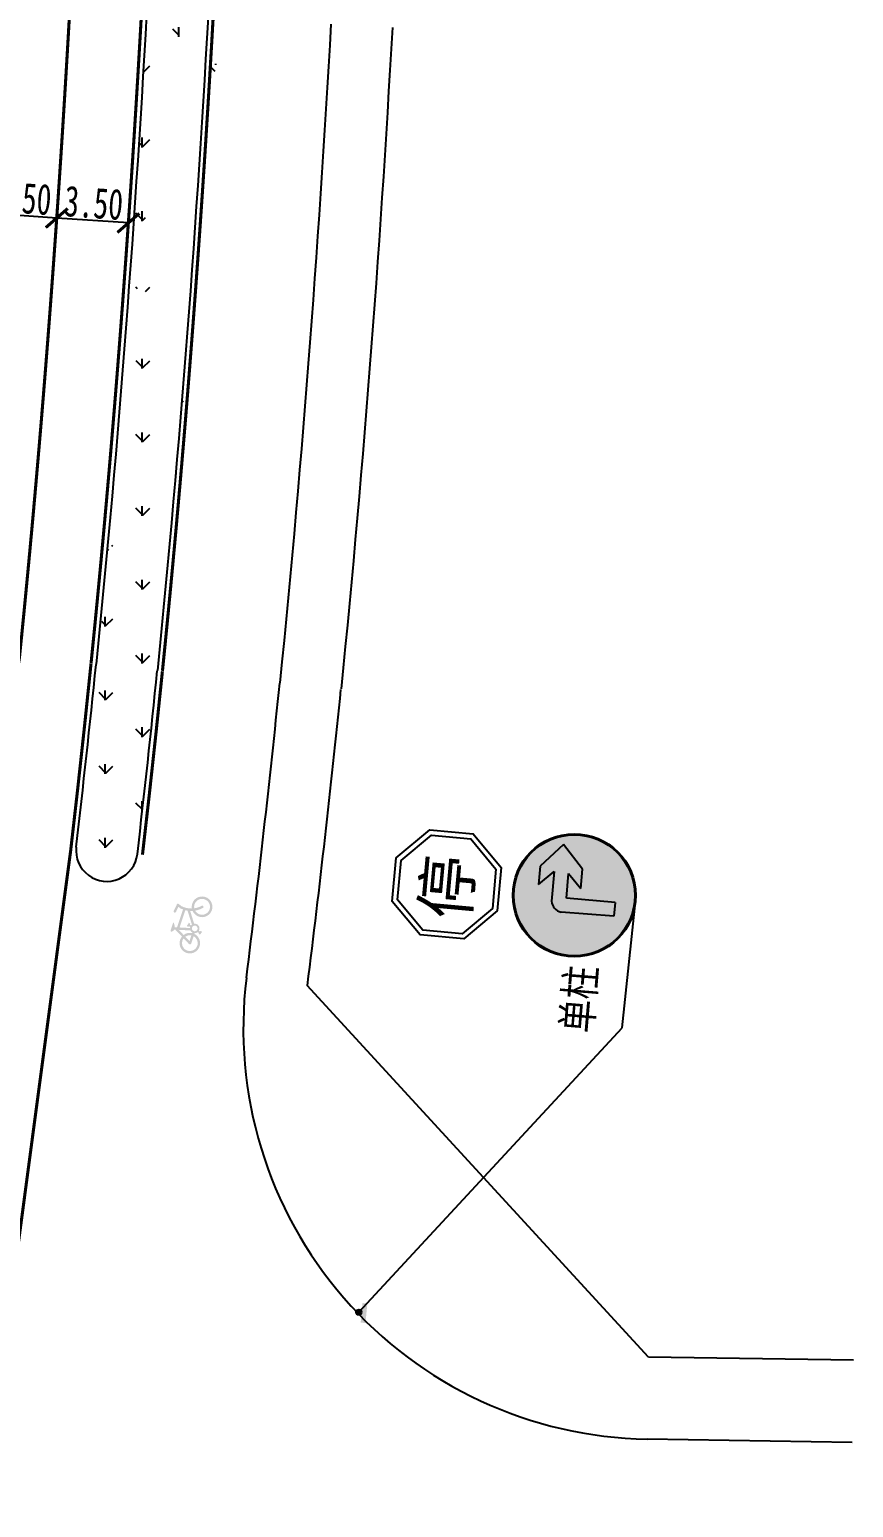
# Model space of a CAD drawing. Extents: x 54765 to 55687, y 61529 to 62330.
# Drawn here: x 55422.4 to 55462.6, y 61644.2 to 61716.2 of the extents above; entities that cross this region are included whole.
import ezdxf

# ---------------------------------------------------------------- set-up
doc = ezdxf.new("R2010")
doc.units = 0
doc.header["$LTSCALE"] = 10
doc.linetypes.add('JTSS01', pattern=[6, 2, -4])
doc.layers.get('0').update_dxf_attribs({"color": 251, "linetype": 'CONTINUOUS', "lineweight": 0})
doc.layers.get('DEFPOINTS').update_dxf_attribs({"linetype": 'CONTINUOUS'})
for name, color, linetype in [('@-交通标志', 7, 'CONTINUOUS'), ('@-设计标注', 7, 'CONTINUOUS'), ('@-路缘石', 7, 'CONTINUOUS'), ('红线', 1, 'CONTINUOUS'), ('道路绿化带', 3, 'CONTINUOUS')]:
    doc.layers.add(name, color=color, linetype=linetype)
doc.layers.add('@-道路标线', color=7, linetype='CONTINUOUS', lineweight=0)
doc.styles.get("Standard").update_dxf_attribs({"font": 'simhei.ttf', "width": 0.7, "height": 1.5})
doc.styles.add('黑体', font='simhei.ttf')
doc.dimstyles.get("Standard").update_dxf_attribs({"dimtxt": 3, "dimasz": 1, "dimexe": 1, "dimexo": 0.5, "dimgap": 0.1, "dimtad": 1, "dimdsep": 46, "dimtxsty": 'Standard', "dimblk": 'OBLIQUE', "dimcen": 0.09, "dimadec": 0, "dimazin": 1, "dimtfac": 1, "dimtofl": 0, "dimtmove": 0, "dimatfit": 2, "dimfxl": 1, "dimtolj": 1, "dimtzin": 0, "dimarcsym": 0})

# ---------------------------------------------------------------- blocks, each defined once
blk = doc.blocks.new('A$C5B26788E')
at = {"layer": '@-交通标志'}
h = blk.add_hatch(color=7, dxfattribs=at)
edge = h.paths.add_edge_path(flags=0)
edge.add_arc((2.999999796855263, 3.000000271405952), 2.949999999991716, 90.84636873261128, 450.8463687326113)
edge = h.paths.add_edge_path(flags=0)
edge.add_arc((2.999999796855263, 3.000000271405952), 2.999999999991576, 90.84636873261128, 450.8463687326113)
h = blk.add_hatch(color=5, dxfattribs=at)
edge = h.paths.add_edge_path(flags=0)
edge.add_arc((2.999999796855263, 3.000000271405952), 2.949999999991716, 90.84636873261128, 450.8463687326113)
h = blk.add_hatch(color=256, dxfattribs=at)
edge = h.paths.add_edge_path()
edge.add_line((2.612671546783531, 4.038649704640193), (3.291072596941376, 3.360147339068135))
edge.add_line((3.291072596941376, 3.360147339068135), (3.27715350408107, 4.302345767066072))
edge.add_line((3.27715350408107, 4.302345767066072), (2.233570009222603, 5.417407731405547))
edge.add_line((2.233570009222603, 5.417407731405547), (1.201065784931416, 4.258376001560464))
edge.add_line((1.201065784931416, 4.258376001560464), (1.214423316283501, 3.354190277668749))
edge.add_line((1.214423316283501, 3.354190277668749), (1.908234947753954, 4.056027012424238))
edge.add_line((1.908234947753954, 4.056027012424238), (1.918730165445595, 2.612627817876273))
edge.add_ellipse((2.511213884863537, 2.718129018754553), major_axis=(-0.4255393412829754, 0.4255393412829755), ratio=0.9999999999552934, start_angle=55.09660470038499, end_angle=128.8823370456881)
edge.add_line((2.447079325400409, 2.119752698175944), (5.018493077426683, 2.173511002076339))
edge.add_line((5.018493077426683, 2.173511002076339), (5.022123559494503, 2.854593070325791))
edge.add_line((5.022123559494503, 2.854593070325791), (2.630685520518455, 2.819264367657524))
edge.add_line((2.630685520518455, 2.819264367657524), (2.612671546783531, 4.038649704640193))
at = {"layer": '@-交通标志', "color": 7}
for p, q in [((2.233570009222603, 5.417407731405547), (1.201065784931416, 4.258376001560464)), ((3.27715350408107, 4.302345767066072), (2.233570009222603, 5.417407731405547)), ((1.201065784931416, 4.258376001560464), (1.214423316283501, 3.354190277668749)), ((1.214423316283501, 3.354190277668749), (1.908234947753954, 4.056027012424238)), ((1.908234947753954, 4.056027012424238), (1.918730165445595, 2.612627817876273)), ((2.612671546783531, 4.038649704640193), (3.291072596941376, 3.360147339068135)), ((2.630685520518455, 2.819264367657524), (2.612671546783531, 4.038649704640193)), ((3.291072596941376, 3.360147339068135), (3.27715350408107, 4.302345767066072)), ((5.018493077426683, 2.173511002076339), (2.447079325400409, 2.119752698175944)), ((5.022123559494503, 2.854593070325791), (2.630685520518455, 2.819264367657524)), ((5.022123559494503, 2.854593070325791), (5.018493077426683, 2.173511002076339))]:
    blk.add_line(p, q, dxfattribs=at)
at = {"layer": '@-交通标志'}
blk.add_circle((2.999999796855263, 3.000000271405952), 2.999999999991576, dxfattribs=at)
at = {"layer": '@-交通标志', "color": 5}
blk.add_circle((2.999999796855263, 3.000000271405952), 2.949999999991716, dxfattribs=at)
at = {"layer": '@-交通标志', "color": 7}
blk.add_ellipse((2.511213884863537, 2.718129018754553), major_axis=(-0.4255393412829754, 0.4255393412829755), ratio=0.9999999999552934, start_param=0.9616171586915021, end_param=2.249421129112319, dxfattribs=at)
blk = doc.blocks.new('A$C61B13433')
at = {"layer": '@-交通标志', "linetype": 'ByBlock', "lineweight": -3}
for points in [[(0.1324567483885739, 0, 1), (-0.1324567483885739, 0, 1)], [(0.5444273818575311, -0.2349370551073662), (0.4803246297815349, -0.007809696993717807), (-0.4397338052804116, -0.2674802106848801), (-0.3756310532044154, -0.4946075687985285)]]:
    blk.add_hatch(color=14, dxfattribs=at).paths.add_polyline_path(points)
at = {"layer": '@-交通标志', "color": 14}
blk.add_circle((0, 0), 0.1324567483885739, dxfattribs=at)
blk = doc.blocks.new('A$C4F5065A2')
at = {"layer": '@-交通标志', "color": 1}
for points in [[(57.87978992587887, 197.613970463397), (139.7341770728235, 197.613970463397), (197.6139692942379, 139.7341782419535), (197.6139692942379, 57.8797910950525), (139.7341770728235, -1.1263909983e-06), (57.87978992587887, -1.1263909983e-06), (-2.2955355234e-06, 57.8797910950525), (-2.2955355234e-06, 139.7341782419535)], [(61.80538213893306, 188.1367525022797), (135.8085848597693, 188.1367525022797), (188.1367513331352, 135.8085860288847), (188.1367513331352, 61.80538330810668), (135.8085848597693, 9.477216834711724), (61.80538213893306, 9.477216834711724), (9.477215665567199, 61.80538330810668), (9.477215665567199, 135.8085860288993)]]:
    blk.add_lwpolyline(points, close=True, dxfattribs=at)
at = {"layer": '@-交通标志', "color": 7, "style": '黑体'}
blk.add_text('停', height=87.15147673553517, dxfattribs=at).set_placement((34.42126248020213, 53.70877413780545))
blk = doc.blocks.new('_ArchTick')
at = {"color": 0, "linetype": 'ByBlock', "lineweight": 70, "const_width": 0.15}
blk.add_lwpolyline([(-0.5, -0.5), (0.5, 0.5)], dxfattribs=at)
blk = doc.blocks.new('*D94')
at = {"layer": '@-设计标注', "color": 0, "lineweight": -2, "transparency": 16777216}
for p, q in [((55423.77514594113, 61707.53649038789), (55423.8095057129, 61708.03772032165)), ((55427.26695116223, 61707.29712393669), (55427.301310934, 61707.79835387046)), ((55427.23292051937, 61706.80069523586), (55423.74111529827, 61707.04006168705))]:
    blk.add_line(p, q, dxfattribs=at)
at = {"layer": 'DEFPOINTS', "color": 0, "transparency": 16777216}
for p in [(55423.74095073382, 61707.03766107059), (55423.74111529827, 61707.04006168705), (55427.23275595492, 61706.7982946194)]:
    blk.add_point(p, dxfattribs=at)
at = {"layer": '@-设计标注', "color": 0, "lineweight": -2, "transparency": 16777216}
for p, rotation in [((55423.74111529827, 61707.04006168705), 176.0784568162724), ((55427.23292051937, 61706.80069523586), 356.0784568162725)]:
    blk.add_blockref('_ArchTick', p, dxfattribs=dict(at, rotation=rotation))
at = {"layer": '@-设计标注', "color": 0, "transparency": 16777216, "insert": (55425.54572608498, 61707.77679553654), "char_height": 1.5, "attachment_point": 5, "rotation": 356.0784568162725}
blk.add_mtext('\\A1;3.50', dxfattribs=at)
blk = doc.blocks.new('*D95')
at = {"layer": '@-设计标注', "color": 0, "lineweight": -2, "transparency": 16777216}
for p, q in [((55420.28435570688, 61707.7806105843), (55420.31923677196, 61708.27939241166)), ((55423.7758317989, 61707.53644289793), (55423.81071286398, 61708.03522472529)), ((55423.74095073382, 61707.03766107058), (55420.24947464179, 61707.28182875695))]:
    blk.add_line(p, q, dxfattribs=at)
at = {"layer": 'DEFPOINTS', "color": 0, "transparency": 16777216}
for p in [(55420.24947464179, 61707.28182875695), (55420.24947464179, 61707.28182875695), (55423.74095073382, 61707.03766107058)]:
    blk.add_point(p, dxfattribs=at)
at = {"layer": '@-设计标注', "color": 0, "lineweight": -2, "transparency": 16777216}
for p, rotation in [((55420.24947464179, 61707.28182875695), 175.9996751197887), ((55423.74095073382, 61707.03766107058), 355.9996751197887)]:
    blk.add_blockref('_ArchTick', p, dxfattribs=dict(at, rotation=rotation))
at = {"layer": '@-设计标注', "color": 0, "transparency": 16777216, "insert": (55422.05509838156, 61708.01608045556), "char_height": 1.5, "attachment_point": 5, "rotation": 355.9996751197888}
blk.add_mtext('\\A1;3.50', dxfattribs=at)

msp = doc.modelspace()

# ---------------------------------------------------------------- hatches: boundary and pattern name
at = {"layer": '@-道路标线'}
h = msp.add_hatch(color=7, dxfattribs=at)
edge = h.paths.add_edge_path()
edge.add_line((55429.52136951195, 61672.36477706732), (55429.46308561308, 61672.36801667274))
edge.add_ellipse((55429.02926050494, 61672.51041380842), major_axis=(-0.3478633120340383, 0.2957547398464582), ratio=0.9999805706952836, start_angle=200.1195756284293, end_angle=202.1999952957983, ccw=False)
edge.add_ellipse((55429.32262153917, 61672.41848086201), major_axis=(0.09737454160180713, 0.1145308121417973), ratio=0.9999999506772708, start_angle=219.8589830386828, end_angle=284.2785924977287, ccw=False)
edge.add_ellipse((55429.33154483897, 61672.30973944953), major_axis=(0.0277435831040917, 0.03263168228949167), ratio=0.9999998303205472, start_angle=113.18325781182659, end_angle=206.501347011118, ccw=False)
edge.add_line((55429.29062624647, 61672.3223965256), (55429.41586498315, 61672.69849814112))
edge.add_ellipse((55429.41990932118, 61672.65703624213), major_axis=(0.02698393566627669, 0.03173819373937181), ratio=0.9999998508462595, start_angle=310.81329457208363, end_angle=405.9425271505703, ccw=False)
edge.add_ellipse((55429.02926050494, 61672.51041380842), major_axis=(0.2957557324595043, 0.3478644795340482), ratio=0.999999995276094, start_angle=307.0992444217952, end_angle=329.14455822133897, ccw=False)
edge.add_line((55429.48511352624, 61672.48435241036), (55429.60915648078, 61672.4774577034))
edge.add_line((55429.609156481, 61672.47745770393), (55429.89862958012, 61673.34676783328))
edge.add_ellipse((55430.29977839468, 61674.45515851145), major_axis=(-0.8980454095343107, 0.7635216973991705), ratio=0.9999997747193812, start_angle=102.93400800517048, end_angle=110.4751074252666, ccw=False)
edge.add_line((55429.75663685123, 61673.40900004858), (55429.67159514456, 61673.47757116744))
edge.add_line((55429.67159514492, 61673.47757116831), (55429.55169503963, 61673.22382125034))
edge.add_ellipse((55429.49863112575, 61673.2488946318), major_axis=(-0.04471331428300594, 0.03801543357969688), ratio=0.9999999969862579, start_angle=15.0799806736444, end_angle=195.0799806736443, ccw=False)
edge.add_line((55429.44556721135, 61673.27396801445), (55429.59473577625, 61673.58966007998))
edge.add_ellipse((55429.65038735292, 61673.57006308642), major_axis=(-0.04495080460925429, 0.03821734877806868), ratio=0.9999999565071804, start_angle=-94.40099306387123, end_angle=20.972252427922285, ccw=False)
edge.add_line((55429.6919413733, 61673.61194868865), (55429.82091725263, 61673.50795242425))
edge.add_ellipse((55430.29977839468, 61674.45515851145), major_axis=(0.6874906432291741, 0.8086185610085854), ratio=0.9999999809832021, start_angle=193.5523853715453, end_angle=221.8935450160579)
edge.add_ellipse((55430.82546826405, 61673.4759795982), major_axis=(0.3265753514944624, 0.3841141597883486), ratio=0.9999999808311439, start_angle=-98.18991527179861, end_angle=139.7104712913849, ccw=False)
edge.add_ellipse((55430.82546826405, 61673.4759795982), major_axis=(0.3265753505394373, 0.3841141586650593), ratio=0.9999999833191034, start_angle=153.487581228541, end_angle=261.8100847081013, ccw=False)
edge.add_ellipse((55430.29977839468, 61674.45515851145), major_axis=(0.7635215600359382, 0.8980452479692619), ratio=0.9999999987140331, start_angle=217.7231741279261, end_angle=223.3859971820988, ccw=False)
edge.add_line((55430.24531737479, 61673.27766785098), (55430.43898925519, 61672.65348034128))
edge.add_ellipse((55430.4684061083, 61672.42415708642), major_axis=(0.1497586593036059, 0.1761444068763698), ratio=0.9999999485642296, start_angle=280.9424230675123, end_angle=407.6811191826454, ccw=False)
edge.add_line((55430.66977548053, 61672.31055744603), (55430.73012733441, 61672.26988585493))
edge.add_line((55430.73012733525, 61672.26988585697), (55430.75608688783, 61672.30565560404))
edge.add_line((55430.75608688666, 61672.30565560365), (55430.82543731086, 61672.25532519457))
edge.add_line((55430.82543731063, 61672.25532519403), (55430.72490923783, 61672.1168072455))
edge.add_line((55430.72490923783, 61672.1168072455), (55430.6555588144, 61672.167137654))
edge.add_line((55430.6555588145, 61672.16713765423), (55430.67976644411, 61672.20049342728))
edge.add_line((55430.67976644578, 61672.20049342645), (55430.61417436565, 61672.24469645006))
edge.add_ellipse((55430.4684061083, 61672.42415708642), major_axis=(-0.1761443998610597, 0.149758653339162), ratio=0.9999998710940378, start_angle=156.077858777343, end_angle=169.4568067655877, ccw=False)
edge.add_line((55430.56869287881, 61672.21583745722), (55430.53998296876, 61672.20431337185))
edge.add_ellipse((55430.4684061083, 61672.42415708642), major_axis=(0.1497586577695836, 0.1761444050720707), ratio=0.99999997824153, start_angle=219.2364363992578, end_angle=238.4055656186149, ccw=False)
edge.add_line((55430.46382688476, 61672.19300013326), (55430.45127353372, 61672.15530145039))
edge.add_ellipse((55430.22868614036, 61671.70678499179), major_axis=(-0.3814735277201401, 0.3243302758473743), ratio=0.999999957172602, start_angle=251.5529690226818, end_angle=283.97727336007733, ccw=False)
edge.add_line((55430.65706004154, 61671.96602997327), (55430.70748138119, 61671.85330211286))
edge.add_ellipse((55430.22868614036, 61671.70678499179), major_axis=(0.3243302618812629, 0.3814735112933617), ratio=0.9999999765459381, start_angle=90.72597712170881, end_angle=327.3860601384187, ccw=False)
edge.add_line((55429.84313388124, 61672.02625580728), (55429.52136950861, 61672.36477706897))
edge = h.paths.add_edge_path(flags=16)
edge.add_line((55429.730623856, 61672.47070615886), (55430.23793324731, 61672.44250827434))
edge.add_ellipse((55430.4684061083, 61672.42415708642), major_axis=(0.1497588679055142, 0.1761446522315272), ratio=0.9999989921065656, start_angle=113.33312174311399, end_angle=125.81877227170509, ccw=False)
edge.add_line((55430.24735133497, 61672.49190139797), (55430.18154313575, 61672.53625006686))
edge.add_line((55430.18154313392, 61672.53625006737), (55430.1560759487, 61672.49554065432))
edge.add_line((55430.15607594897, 61672.49554065496), (55430.08343078631, 61672.54098635491))
edge.add_line((55430.083430786, 61672.54098635416), (55430.18138191622, 61672.69756169652))
edge.add_line((55430.18138191631, 61672.69756169673), (55430.25402708163, 61672.65211599592))
edge.add_line((55430.25402708264, 61672.65211599589), (55430.2270150872, 61672.60893719231))
edge.add_line((55430.22701508719, 61672.60893719231), (55430.2875250868, 61672.56815902548))
edge.add_ellipse((55430.4684061083, 61672.42415708642), major_axis=(-0.1761443996935001, 0.149758653196702), ratio=0.9999996316774112, start_angle=-12.801403836924408, end_angle=1.8475263374838278, ccw=False)
edge.add_line((55430.3298223345, 61672.60922205379), (55430.11845554639, 61673.29043867948))
edge.add_ellipse((55430.29977839468, 61674.45515851145), major_axis=(0.7635215029685629, 0.8980451808472735), ratio=0.9999999651228509, start_angle=206.1845881327514, end_angle=211.5225778991242, ccw=False)
edge.add_line((55430.01088711084, 61673.31235840162), (55429.73062385541, 61672.47070615747))
edge = h.paths.add_edge_path(flags=16)
edge.add_line((55429.68643653131, 61672.35560211394), (55429.92484884021, 61672.10477373872))
edge.add_ellipse((55430.22868614036, 61671.70678499179), major_axis=(0.3243302639450514, 0.3814735137207665), ratio=0.9999999682488206, start_angle=387.44292668244736, end_angle=437.7305866839091, ccw=False)
edge.add_line((55430.34071191932, 61672.19480383126), (55430.35080053184, 61672.2251007255))
edge.add_ellipse((55430.4684061083, 61672.42415708642), major_axis=(-0.1761444240265774, 0.1497586738847789), ratio=0.9999998818253548, start_angle=66.12125378608778, end_angle=99.79606636223912, ccw=False)
edge.add_line((55430.26016248023, 61672.32371258441), (55429.68643653149, 61672.35560211438))
edge = h.paths.add_edge_path(flags=16)
edge.add_line((55430.51172817555, 61672.29109615654), (55430.52910491797, 61672.29807113564))
edge.add_ellipse((55430.4684061083, 61672.42415708642), major_axis=(-0.05061263091362752, 0.1304621583489648), ratio=0.9999982862807512, start_angle=184.5028513073123, end_angle=536.8305418411982)
edge = h.paths.add_edge_path(flags=16)
edge.add_ellipse((55430.82546826405, 61673.4759795982), major_axis=(0.250544483247471, 0.2946875299431168), ratio=0.9999999827594351, start_angle=158.9141864051265, end_angle=261.729474163011)
edge.add_ellipse((55430.82546826405, 61673.4759795982), major_axis=(0.2505444860784366, 0.2946875332728661), ratio=0.9999999726421697, start_angle=261.7294742455286, end_angle=501.1211886144014)
edge.add_ellipse((55430.29977839468, 61674.45515851145), major_axis=(0.687490646667939, 0.8086185650532212), ratio=0.9999999693913519, start_angle=228.2603932092995, end_angle=249.2839976678984)
edge.add_ellipse((55430.84091713183, 61673.47449374814), major_axis=(0.0380165198325453, 0.04471459192107097), ratio=0.9999984609880854, start_angle=249.7117148502653, end_angle=428.8563375229205, ccw=False)
edge.add_ellipse((55430.29977839468, 61674.45515851145), major_axis=(0.763521517316658, 0.8980451977233369), ratio=0.9999999672635289, start_angle=229.4454243372494, end_angle=249.28399770017649, ccw=False)
edge = h.paths.add_edge_path(flags=16)
edge.add_line((55430.00633655551, 61672.01904229935), (55430.21061813241, 61671.80412212096))
edge.add_line((55430.21061813241, 61671.80412212095), (55430.30340401617, 61672.08276532569))
edge.add_ellipse((55430.22868614036, 61671.70678499179), major_axis=(0.2482993933214878, 0.2920468810802374), ratio=0.9999999719880538, start_angle=29.13147224983823, end_angle=75.82490958884358)
edge = h.paths.add_edge_path(flags=16)
edge.add_ellipse((55430.22868614036, 61671.70678499179), major_axis=(0.2482993972701374, 0.2920468857245932), ratio=0.9999999542659418, start_angle=92.82568757028405, end_angle=327.3860593604895)
edge.add_line((55430.5952401875, 61671.81895495138), (55430.55663881983, 61671.90525667105))
edge.add_ellipse((55430.22868614036, 61671.70678499179), major_axis=(0.2482993961956039, 0.2920468844607395), ratio=0.9999999059556514, start_angle=341.5529669549778, end_angle=371.5106501264239)
edge.add_line((55430.41371367501, 61672.04250628157), (55430.29786888437, 61671.69461540781))
edge.add_ellipse((55430.2340654896, 61671.70998133119), major_axis=(-0.04999923637296344, 0.04250954508407725), ratio=0.9999999181052606, start_angle=79.8263932664151, end_angle=206.8305000872452, ccw=False)
edge.add_line((55430.1833928898, 61671.66827675187), (55429.92475380395, 61671.94038527937))
at = {"layer": '道路绿化带'}
h = msp.add_hatch(dxfattribs=at)
h.set_pattern_fill('GRASS', color=256, scale=0.1, style=0)
h.set_pattern_definition([(90, (0, 0), (-1.79605, 1.79605), [0.4762500000000001, -3.11585]), (45, (0, 0), (-1.79605122421383, 1.79605122421383), [0.4762500000000001, -2.06375]), (135, (0, 0), (-1.79605122421383, -1.79605122421383), [0.4762500000000001, -2.06375])])
edge = h.paths.add_edge_path()
edge.add_arc((55426.18200750102, 61676.21647139724), 1.499999999999752, 173.3797894765469, 353.379789476547)
edge.add_arc((54810.81273505449, 61747.6371058895), 620.9999987914678, 353.3797894769673, 354.2093146384368)
edge.add_arc((54810.81273505449, 61747.6371058895), 617.9999987914678, 353.3797894769687, 354.2093146384368)
edge.add_line((55431.83892546529, 61732.06114260327), (55431.80266085679, 61731.14609154988))
edge.add_line((55431.80266085679, 61731.14609154988), (55431.76112493497, 61730.12491519393))
edge.add_line((55431.76112493497, 61730.12491519393), (55431.71849896498, 61729.10349179175))
edge.add_line((55431.71849896498, 61729.10349179175), (55431.67476819118, 61728.08182316137))
edge.add_line((55431.67476819118, 61728.08182316137), (55431.6299178471, 61727.05991112057))
edge.add_line((55431.6299178471, 61727.05991112057), (55431.58393315742, 61726.03775753477))
edge.add_line((55431.58393315742, 61726.03775753477), (55431.53679933823, 61725.01536431838))
edge.add_line((55431.53679933823, 61725.01536431838), (55431.48850159705, 61723.99273343383))
edge.add_line((55431.48850159705, 61723.99273343383), (55431.439025133, 61722.96986689348))
edge.add_line((55431.439025133, 61722.96986689348), (55431.38835513694, 61721.94676675981))
edge.add_line((55431.38835513694, 61721.94676675981), (55431.33647679166, 61720.92343514615))
edge.add_line((55431.33647679166, 61720.92343514615), (55431.28337527193, 61719.89987421734))
edge.add_line((55431.28337527193, 61719.89987421734), (55431.22903574479, 61718.87608619017))
edge.add_line((55431.22903574479, 61718.87608619017), (55431.17344336955, 61717.85207333406))
edge.add_line((55431.17344336955, 61717.85207333406), (55431.11658329807, 61716.82783797233))
edge.add_line((55431.11658329807, 61716.82783797233), (55431.0584406749, 61715.80338248202))
edge.add_line((55431.0584406749, 61715.80338248202), (55430.99900063736, 61714.77870929406))
edge.add_line((55430.99900063736, 61714.77870929406), (55430.9382483158, 61713.75382089624))
edge.add_line((55430.9382483158, 61713.75382089624), (55430.87616883386, 61712.72871983134))
edge.add_line((55430.87616883386, 61712.72871983134), (55430.81274730838, 61711.70340869834))
edge.add_line((55430.81274730838, 61711.70340869834), (55430.74796884984, 61710.67789015474))
edge.add_line((55430.74796884984, 61710.67789015474), (55430.6818185625, 61709.65216691487))
edge.add_line((55430.6818185625, 61709.65216691487), (55430.61428154437, 61708.62624175169))
edge.add_line((55430.61428154437, 61708.62624175169), (55430.54534288778, 61707.6001174979))
edge.add_line((55430.54534288778, 61707.6001174979), (55430.47498767925, 61706.57379704548))
edge.add_line((55430.47498767925, 61706.57379704548), (55430.40320099986, 61705.54728334705))
edge.add_line((55430.40320099986, 61705.54728334705), (55430.32996792545, 61704.52057941644))
edge.add_line((55430.32996792545, 61704.52057941644), (55430.25527352677, 61703.49368832912))
edge.add_line((55430.25527352677, 61703.49368832912), (55430.1791028697, 61702.46661322294))
edge.add_line((55430.1791028697, 61702.46661322294), (55430.1014410156, 61701.43935729915))
edge.add_line((55430.1014410156, 61701.43935729915), (55430.02227302134, 61700.41192382194))
edge.add_line((55430.02227302134, 61700.41192382194), (55429.94158393964, 61699.38431612033))
edge.add_line((55429.94158393964, 61699.38431612033), (55429.85935881938, 61698.35653758889))
edge.add_line((55429.85935881938, 61698.35653758889), (55429.77558270568, 61697.32859168666))
edge.add_line((55429.77558270568, 61697.32859168666), (55429.69024064015, 61696.30048193941))
edge.add_line((55429.69024064015, 61696.30048193941), (55429.60331766138, 61695.27221194054))
edge.add_line((55429.60331766138, 61695.27221194054), (55429.51479880486, 61694.24378534978))
edge.add_line((55429.51479880486, 61694.24378534978), (55429.4246691034, 61693.21520589598))
edge.add_line((55429.4246691034, 61693.21520589598), (55429.33291358757, 61692.1864773769))
edge.add_line((55429.33291358757, 61692.1864773769), (55429.23951728558, 61691.15760365911))
edge.add_line((55429.23951728558, 61691.15760365911), (55429.14446522385, 61690.12858867992))
edge.add_line((55429.14446522385, 61690.12858867992), (55429.0477424272, 61689.09943644695))
edge.add_line((55429.0477424272, 61689.09943644695), (55428.94933391912, 61688.07015103992))
edge.add_line((55428.94933391912, 61688.07015103992), (55428.84922472211, 61687.04073661022))
edge.add_line((55428.84922472211, 61687.04073661022), (55428.74739985781, 61686.01119738168))
edge.add_line((55428.74739985781, 61686.01119738168), (55428.64559553288, 61684.99894981102))
edge.add_line((55428.8412306897, 61732.17871555086), (55428.80507660303, 61731.26645325249))
edge.add_line((55428.80507660303, 61731.26645325249), (55428.76366853066, 61730.24842012371))
edge.add_line((55428.76366853066, 61730.24842012371), (55428.7211754655, 61729.23018144912))
edge.add_line((55428.7211754655, 61729.23018144912), (55428.67758278419, 61728.21173903093))
edge.add_line((55428.67758278419, 61728.21173903093), (55428.6328758545, 61727.1930946774))
edge.add_line((55428.6328758545, 61727.1930946774), (55428.58704003712, 61726.17425024415))
edge.add_line((55428.58704003712, 61726.17425024415), (55428.54006068583, 61725.15520763527))
edge.add_line((55428.54006068583, 61725.15520763527), (55428.49192314756, 61724.13596880264))
edge.add_line((55428.49192314756, 61724.13596880264), (55428.44261276256, 61723.11653574756))
edge.add_line((55428.44261276256, 61723.11653574756), (55428.39211486456, 61722.09691052111))
edge.add_line((55428.39211486456, 61722.09691052111), (55428.34041478086, 61721.07709522473))
edge.add_line((55428.34041478086, 61721.07709522473), (55428.28749783256, 61720.05709201105))
edge.add_line((55428.28749783256, 61720.05709201105), (55428.23334933459, 61719.03690308407))
edge.add_line((55428.23334933459, 61719.03690308407), (55428.17795459604, 61718.01653070014))
edge.add_line((55428.17795459604, 61718.01653070014), (55428.12129892008, 61716.9959771689))
edge.add_line((55428.12129892008, 61716.9959771689), (55428.06336760443, 61715.97524485334))
edge.add_line((55428.06336760443, 61715.97524485334), (55428.0041459412, 61714.95433616988))
edge.add_line((55428.0041459412, 61714.95433616988), (55427.94361921721, 61713.9332535912))
edge.add_line((55427.94361921721, 61713.9332535912), (55427.88177271437, 61712.91199964447))
edge.add_line((55427.88177271437, 61712.91199964447), (55427.81859170939, 61711.89057691283))
edge.add_line((55427.81859170939, 61711.89057691283), (55427.75406147435, 61710.86898803696))
edge.add_line((55427.75406147435, 61710.86898803696), (55427.68816727686, 61709.84723571418))
edge.add_line((55427.68816727686, 61709.84723571418), (55427.62089437992, 61708.82532269983))
edge.add_line((55427.62089437992, 61708.82532269983), (55427.55222804254, 61707.80325180832))
edge.add_line((55427.55222804254, 61707.80325180832), (55427.48215351966, 61706.78102591291))
edge.add_line((55427.48215351966, 61706.78102591291), (55427.41065606241, 61705.75864794679))
edge.add_line((55427.41065606241, 61705.75864794679), (55427.33772091842, 61704.73612090397))
edge.add_line((55427.33772091842, 61704.73612090397), (55427.26333333187, 61703.71344783925))
edge.add_line((55427.26333333187, 61703.71344783925), (55427.18747854383, 61702.69063186937))
edge.add_line((55427.18747854383, 61702.69063186937), (55427.11014179245, 61701.66767617371))
edge.add_line((55427.11014179245, 61701.66767617371), (55427.03130831312, 61700.64458399414))
edge.add_line((55427.03130831312, 61700.64458399414), (55426.95096333871, 61699.62135863651))
edge.add_line((55426.95096333871, 61699.62135863651), (55426.8690921, 61698.59800347169))
edge.add_line((55426.8690921, 61698.59800347169), (55426.7856798256, 61697.57452193425))
edge.add_line((55426.7856798256, 61697.57452193425), (55426.70071174239, 61696.5509175249))
edge.add_line((55426.70071174239, 61696.5509175249), (55426.61417307575, 61695.52719381116))
edge.add_line((55426.61417307575, 61695.52719381116), (55426.52604904975, 61694.50335442633))
edge.add_line((55426.52604904975, 61694.50335442633), (55426.43632488744, 61693.47940307193))
edge.add_line((55426.43632488744, 61693.47940307193), (55426.34498581119, 61692.45534351769))
edge.add_line((55426.34498581119, 61692.45534351769), (55426.25201704277, 61691.43117960152))
edge.add_line((55426.25201704277, 61691.43117960152), (55426.15740380377, 61690.40691523113))
edge.add_line((55426.15740380377, 61690.40691523113), (55426.06113131584, 61689.38255438392))
edge.add_line((55426.06113131584, 61689.38255438392), (55425.96318480097, 61688.35810110848))
edge.add_line((55425.96318480097, 61688.35810110848), (55425.86354948174, 61687.33355952423))
edge.add_line((55425.86354948174, 61687.33355952423), (55425.76221058164, 61686.30893382237))
edge.add_line((55425.76221058164, 61686.30893382237), (55425.66065434132, 61685.29915297452))
edge.add_arc((55434.81145404457, 61781.60511243298), 1.499999660851631, 359.6853196650946, 539.6853196650948)
edge.add_line((55431.83892546529, 61732.06114260327), (55436.12775120189, 61762.5163093791))
edge.add_line((55428.8412306897, 61732.17871555086), (55433.12807041941, 61762.56003119644))
edge.add_line((55433.31147700692, 61781.61335070161), (55433.30725191911, 61780.85654453182))
edge.add_arc((55409.80762269934, 61780.98773797273), 23.49999542946437, 359.6594430079868, 359.68013315012615, ccw=False)
edge.add_line((55433.30720301151, 61780.84805856353), (55433.30126358184, 61779.84881238927))
edge.add_arc((55409.80168635002, 61779.98849176487), 23.49999234899156, 359.6379571288723, 359.6594430452324, ccw=False)
edge.add_line((55433.30120954977, 61779.84000005823), (55433.29489557835, 61778.84078389246))
edge.add_arc((55409.79537011264, 61778.98927561574), 23.49999461501005, 359.6156754310326, 359.6379571232828, ccw=False)
edge.add_line((55433.2948360546, 61778.83164519949), (55433.28813368613, 61777.83245937758))
edge.add_arc((55409.78866731463, 61777.99008981027), 23.49999504466872, 359.59259793172146, 359.6156753979492, ccw=False)
edge.add_line((55433.28806828995, 61777.82299432799), (55433.28096366958, 61776.82383903968))
edge.add_arc((55409.78156835263, 61776.99093448718), 23.49998938618325, 359.5687246766024, 359.59259791840276, ccw=False)
edge.add_line((55433.2808920066, 61776.81404763959), (55433.2733712809, 61775.81492313145))
edge.add_arc((55409.77404327111, 61775.9918100014), 23.49999374206032, 359.5440556851623, 359.56872470199266, ccw=False)
edge.add_line((55433.27329294315, 61775.80480538168), (55433.26534226108, 61774.80571204631))
edge.add_arc((55409.76609387461, 61774.99271663963), 23.49999245631645, 359.518590934229, 359.54405572461286, ccw=False)
edge.add_line((55433.26525682703, 61774.79526795492), (55433.25686233716, 61773.79620596579))
edge.add_arc((55409.75769970406, 61773.99365464106), 23.49999213693582, 359.49233038455395, 359.5185909506776, ccw=False)
edge.add_line((55433.25676937162, 61773.78543553716), (55433.24791722606, 61772.78640535838))
edge.add_arc((55409.74884733483, 61772.99462447527), 23.49999236070512, 359.4652740177254, 359.4923303577039, ccw=False)
edge.add_line((55433.2478162803, 61772.77530859915), (55433.23849263036, 61771.77631044568))
edge.add_arc((55409.73952434208, 61771.99562632776), 23.49999170361737, 359.43742187329985, 359.46527398829716, ccw=False)
edge.add_line((55433.23838324202, 61771.76488736249), (55433.22857424207, 61770.76592165786))
edge.add_arc((55409.72971479839, 61770.99666062187), 23.49999224729657, 359.40877400054217, 359.4374218893848, ccw=False)
edge.add_line((55433.22845593523, 61770.75417225784), (55433.21814774012, 61769.75523934281))
edge.add_arc((55409.71940543818, 61769.99772769937), 23.4999934122638, 359.37933038345506, 359.4087740480716, ccw=False)
edge.add_line((55433.21802002528, 61769.74316363272), (55433.20719879185, 61768.74426391598))
edge.add_arc((55409.70858691959, 61768.99882797818), 23.49999069754804, 359.3490908831572, 359.3793303225389, ccw=False)
edge.add_line((55433.20706116583, 61768.73186190676), (55433.19571305258, 61767.73299582987))
edge.add_arc((55409.69723514925, 61767.9999619215), 23.4999943546345, 359.3180557213022, 359.34909093515483, ccw=False)
edge.add_line((55433.1955649987, 61767.72026752747), (55433.18367616519, 61766.72143551052))
edge.add_arc((55409.68535055526, 61767.00112986862), 23.4999901149741, 359.2862246974653, 359.31805568585287, ccw=False)
edge.add_line((55433.18351715316, 61766.70838092912), (55433.17107376103, 61765.70958345942))
edge.add_arc((55409.67290628968, 61766.00233241414), 23.49999098855255, 359.2535979235924, 359.28622468693925, ccw=False)
edge.add_line((55433.17090324694, 61765.69620260669), (55433.1578914588, 61764.69744014133))
edge.add_arc((55409.65989267144, 61765.00356997112), 23.49999281878794, 359.22017538923427, 359.25359792727966, ccw=False)
edge.add_line((55433.15770888515, 61764.68373302824), (55433.14411486582, 61763.68500609347))
edge.add_arc((55409.64629934384, 61764.00484301664), 23.49999212685836, 359.1859571010721, 359.22017541435076, ccw=False)
edge.add_line((55433.14391966158, 61763.67097273353), (55433.12972957733, 61762.67228186532))
edge.add_arc((55409.6321088962, 61763.0061521703), 23.49999249053739, 359.150942971396, 359.1859570603401, ccw=False)
edge.add_line((55433.12952115783, 61762.65792227088), (55433.12807041941, 61762.56003119644))
edge.add_line((55436.31143108222, 61781.59687416434), (55436.30720447854, 61780.83979646803))
edge.add_arc((55409.80762693066, 61780.98773796526), 26.49999050758394, 359.65944304789497, 359.6801331896971, ccw=False)
edge.add_line((55436.30714932742, 61780.83022718636), (55436.30120989762, 61779.8309809843))
edge.add_arc((55409.80168499169, 61779.98849179786), 26.4999930169106, 359.6379570882549, 359.65944300518186, ccw=False)
edge.add_line((55436.30114896782, 61779.82104367394), (55436.2948349965, 61778.82182752473))
edge.add_arc((55409.79537353678, 61778.98927560644), 26.49999050026786, 359.61567545329376, 359.63795714511593, ccw=False)
edge.add_line((55436.29476787399, 61778.81152219161), (55436.28806550532, 61777.81233633527))
edge.add_arc((55409.78867112633, 61777.99008977062), 26.49999054219784, 359.5925979420031, 359.61567540947544, ccw=False)
edge.add_line((55436.28799176068, 61777.80166298246), (55436.28088714027, 61776.80250769098))
edge.add_arc((55409.78156651901, 61776.99093447414), 26.4999905290803, 359.56872471226023, 359.5925979526564, ccw=False)
edge.add_line((55436.28080632882, 61776.79146632456), (55436.27328560362, 61775.7923418811))
edge.add_arc((55409.77404469033, 61775.99181003134), 26.49999163251854, 359.5440557114924, 359.5687247287712, ccw=False)
edge.add_line((55436.27319726531, 61775.78093250404), (55436.26524658273, 61774.78183910222))
edge.add_arc((55409.76609297434, 61774.99271665548), 26.49999266609672, 359.51859088214366, 359.5440556731288, ccw=False)
edge.add_line((55436.26515024218, 61774.77006172178), (55436.25675575289, 61773.77099980188))
edge.add_arc((55409.75769883117, 61773.99365473097), 26.49999231996742, 359.4923303212975, 359.5185908858296, ccw=False)
edge.add_line((55436.25665091941, 61773.75885442509), (55436.24779877344, 61772.75982419519))
edge.add_arc((55409.7488474428, 61772.99462450187), 26.49999156240251, 359.46527396388325, 359.49233030503797, ccw=False)
edge.add_line((55436.24768494096, 61772.74731082777), (55436.23836129095, 61771.74831266582))
edge.add_arc((55409.73952413232, 61771.99562632014), 26.49999122270731, 359.43742188464057, 359.4652739998198, ccw=False)
edge.add_line((55436.23823793814, 61771.73543131633), (55436.22842893814, 61770.7364656061))
edge.add_arc((55409.7297150457, 61770.99666061336), 26.49999130933537, 359.40877398994064, 359.43742187903837, ccw=False)
edge.add_line((55436.2282955283, 61770.72321628253), (55436.21798733328, 61769.72428337562))
edge.add_arc((55409.71940685397, 61769.99772770495), 26.49999130603855, 359.3793303284747, 359.40877399312365, ccw=False)
edge.add_line((55436.21784331439, 61769.71066608618), (55436.20702208117, 61768.71176638865))
edge.add_arc((55409.7085850723, 61768.99882800915), 26.49999185447211, 359.34909089901964, 359.37933033760754, ccw=False)
edge.add_line((55436.20686688588, 61768.69778114336), (55436.19551877254, 61767.69891505763))
edge.add_arc((55409.69723813074, 61767.99996190285), 26.4999906825429, 359.31805570023585, 359.3490909147083, ccw=False)
edge.add_line((55436.19535181816, 61767.68456186688), (55436.1834629844, 61766.68572982911))
edge.add_arc((55409.68534758248, 61767.00112989562), 26.49999239727701, 359.2862246899047, 359.31805567833516, ccw=False)
edge.add_line((55436.18328367294, 61766.6710087034), (55436.17084028097, 61765.67221124638))
edge.add_arc((55409.67290452615, 61766.00233243161), 26.49999206158357, 359.2535979321487, 359.2862246959342, ccw=False)
edge.add_line((55436.1706479991, 61765.6571221982), (55436.15763621081, 61764.65835972182))
edge.add_arc((55409.65989325796, 61765.00356995406), 26.49999154151254, 359.2201753822563, 359.25359792001666, ccw=False)
edge.add_line((55436.15743032988, 61764.64290276483), (55436.14383631083, 61763.64417584919))
edge.add_arc((55409.64630030632, 61764.0048430187), 26.49999047390185, 359.18595708048883, 359.22017539347337, ccw=False)
edge.add_line((55436.14361618688, 61763.62835099701), (55436.12942610262, 61762.62966012563))
edge.add_arc((55409.63211103926, 61763.00615213207), 26.49998965655414, 359.150942999549, 359.1859570883242, ccw=False)
edge.add_line((55436.12919107637, 61762.61346739268), (55436.12775120189, 61762.5163093791))

# ---------------------------------------------------------------- linework, layer by layer
at = {"layer": '@-交通标志'}
msp.add_line((55438.46700788476, 61653.72260478945), (55451.2990781407, 61667.58492774613, -3.54891667e-08), dxfattribs=at)
msp.add_lwpolyline([(55451.2990781407, 61667.58492774613), (55451.95598076235, 61673.7162184947)], dxfattribs=at)
at = {"layer": '@-路缘石'}
msp.add_line((55462.51665208679, 61647.38153846227), (55452.51791201383, 61647.54027394291), dxfattribs=at)
at = {"layer": '@-路缘石', "flags": 128}
msp.add_lwpolyline([(55437.10714119422, 61716.49156018874), (55437.04857595677, 61715.45965836251), (55436.98869917144, 61714.42745617914), (55436.92749565552, 61713.39495615687), (55436.86495021628, 61712.36216086954), (55436.80104765066, 61711.32907294803), (55436.73577274599, 61710.29569508322), (55436.66911027988, 61709.26203002351), (55436.60104502035, 61708.22808057722), (55436.53156172632, 61707.19384961356), (55436.46064514753, 61706.15934006195), (55436.38828002491, 61705.12455491383), (55436.31445109074, 61704.08949722287), (55436.23914306887, 61703.05417010563), (55436.16234067488, 61702.0185767423), (55436.08402861653, 61700.98272037781), (55436.00419159365, 61699.94660432111), (55435.92281429861, 61698.91023194732), (55435.83988141656, 61697.87360669881), (55435.75537762554, 61696.83673208317), (55435.66928759678, 61695.79961167643), (55435.58159599511, 61694.76224912383), (55435.49228747893, 61693.72464813782), (55435.40134670071, 61692.68681250198), (55435.3087583072, 61691.64874607009), (55435.21450693963, 61690.61045276619), (55435.11857723403, 61689.57193658662), (55435.02095382157, 61688.53320159945), (55434.92162132876, 61687.49425194688), (55434.82056437786, 61686.45509184384), (55434.71776758693, 61685.4157255797), (55434.6154670937, 61684.39854457247)], dxfattribs=at)
at = {"layer": '@-路缘石'}
for centre, radius, start, end in [((54810.81273505449, 61747.6371058895), 626.999989645651, 352.8884702104617, 354.2093146386174), ((55452.83538297507, 61667.53775408889), 20, 172.8884702104569, 269.090474491961)]:
    msp.add_arc(centre, radius, start, end, dxfattribs=at)
at = {"layer": '@-道路标线', "color": 7, "linetype": 'JTSS01', "ltscale": 0.1, "flags": 128}
msp.add_lwpolyline([(55425.09417751413, 61732.32721591699, 0.1499999999999999, 0.1499999999999999, 0), (55425.05810077106, 61731.41690520065, 0.1499999999999999, 0.1499999999999999, 0), (55425.01685251031, 61730.40280110108, 0.1499999999999999, 0.1499999999999999, 0), (55424.974525576, 61729.38854333133, 0.1499999999999999, 0.1499999999999999, 0), (55424.93110551008, 61728.37413367347, 0.1499999999999999, 0.1499999999999999, 0), (55424.88657784818, 61727.35957392415, 0.1499999999999999, 0.1499999999999999, 0), (55424.84092812095, 61726.34486592662, 0.1499999999999999, 0.1499999999999999, 0), (55424.79414185429, 61725.33001157215, 0.1499999999999999, 0.1499999999999999, 0), (55424.74620456943, 61724.31501279939, 0.1499999999999999, 0.1499999999999999, 0), (55424.69710178301, 61723.29987159574, 0.1499999999999999, 0.1499999999999999, 0), (55424.6468190073, 61722.28458999799, 0.1499999999999999, 0.1499999999999999, 0), (55424.5953417503, 61721.26917009307, 0.1499999999999999, 0.1499999999999999, 0), (55424.54265551601, 61720.25361401802, 0.1499999999999999, 0.1499999999999999, 0), (55424.48874580426, 61719.23792396081, 0.1499999999999999, 0.1499999999999999, 0), (55424.43359811124, 61718.22210216171, 0.1499999999999999, 0.1499999999999999, 0), (55424.37719792942, 61717.20615091307, 0.1499999999999999, 0.1499999999999999, 0), (55424.31953074783, 61716.1900725603, 0.1499999999999999, 0.1499999999999999, 0), (55424.26058205213, 61715.17386950194, 0.1499999999999999, 0.1499999999999999, 0), (55424.20033732483, 61714.15754419142, 0.1499999999999999, 0.1499999999999999, 0), (55424.13878204547, 61713.14109913667, 0.1499999999999999, 0.1499999999999999, 0), (55424.07590169074, 61712.1245369008, 0.1499999999999999, 0.1499999999999999, 0), (55424.01168173474, 61711.10786010374, 0.1499999999999999, 0.1499999999999999, 0), (55423.94610764915, 61710.09107142144, 0.1499999999999999, 0.1499999999999999, 0), (55423.87916490331, 61709.07417358716, 0.1499999999999999, 0.1499999999999999, 0), (55423.81083896454, 61708.05716939238, 0.1499999999999999, 0.1499999999999999, 0), (55423.74111529827, 61707.04006168705, 0.1499999999999999, 0.1499999999999999, 0), (55423.66997936829, 61706.02285338029, 0.1499999999999999, 0.1499999999999999, 0), (55423.59741663687, 61705.00554744097, 0.1499999999999999, 0.1499999999999999, 0), (55423.52341256507, 61703.98814689811, 0.1499999999999999, 0.1499999999999999, 0), (55423.44795261282, 61702.97065484216, 0.1499999999999999, 0.1499999999999999, 0), (55423.37102223935, 61701.95307442536, 0.1499999999999999, 0.1499999999999999, 0), (55423.29260690316, 61700.93540886123, 0.1499999999999999, 0.1499999999999999, 0), (55423.21269206238, 61699.9176614271, 0.1499999999999999, 0.1499999999999999, 0), (55423.13126317504, 61698.89983546379, 0.1499999999999999, 0.1499999999999999, 0), (55423.04830569924, 61697.88193437571, 0.1499999999999999, 0.1499999999999999, 0), (55422.96380509333, 61696.86396163201, 0.1499999999999999, 0.1499999999999999, 0), (55422.8777468163, 61695.84592076802, 0.1499999999999999, 0.1499999999999999, 0), (55422.79011632789, 61694.82781538367, 0.1499999999999999, 0.1499999999999999, 0), (55422.70089908886, 61693.80964914653, 0.1499999999999999, 0.1499999999999999, 0), (55422.61008056149, 61692.79142579146, 0.1499999999999999, 0.1499999999999999, 0), (55422.5176462094, 61691.77314912018, 0.1499999999999999, 0.1499999999999999, 0), (55422.42358149817, 61690.75482300376, 0.1499999999999999, 0.1499999999999999, 0), (55422.32787189548, 61689.73645138147, 0.1499999999999999, 0.1499999999999999, 0), (55422.23050287137, 61688.71803826316, 0.1499999999999999, 0.1499999999999999, 0), (55422.13145989872, 61687.69958772865, 0.1499999999999999, 0.1499999999999999, 0), (55422.03072845312, 61686.68110392791, 0.1499999999999999, 0.1499999999999999, 0), (55421.92948231821, 61685.67440647982, 0.1499999999999999, 0.1499999999999999, -0.06521398929866769), (55385.35469888493, 61530.37092625455, 0, 0, 0)], format="xyseb", dxfattribs=at)
at = {"layer": '@-道路标线', "color": 7, "linetype": 'Continuous', "const_width": 0.1499999999999999, "flags": 128}
for points in [[(55427.87169717481, 61717.00998847186), (55427.81378346773, 61715.98956641425), (55427.75458000197, 61714.968971433), (55427.69407207741, 61713.94820599914), (55427.63224498906, 61712.92727263876), (55427.56908402703, 61711.90617393364), (55427.50457447686, 61710.88491252314), (55427.43870161971, 61709.86349110318), (55427.37145073242, 61708.84191242758), (55427.30280708783, 61707.82017930902), (55427.23275595491, 61706.79829461939), (55427.16128259901, 61705.77626129044), (55427.08837228202, 61704.75408231434), (55427.01401026264, 61703.73176074395), (55426.93818179644, 61702.70929969447), (55426.86087213638, 61701.68670234372), (55426.78206653269, 61700.6639719312), (55426.7017502333, 61699.64111176118), (55426.61990848407, 61698.61812520232), (55426.53652652897, 61697.59501568748), (55426.45158961028, 61696.57178671502), (55426.36508296899, 61695.5484418505), (55426.27699184485, 61694.52498472466), (55426.18730147672, 61693.50141903696), (55426.09599710305, 61692.47774855503), (55426.00306396167, 61691.45397711392), (55425.90848729049, 61690.43010861928), (55425.81225232749, 61689.4061470456), (55425.71434431119, 61688.38209643916), (55425.61474848098, 61687.357960917), (55425.51345007704, 61686.33374466714), (55425.41191451002, 61685.32416937515)], [(55431.36619038703, 61716.81382636939), (55431.3080301549, 61715.78906061445), (55431.24857191949, 61714.76407371771), (55431.18780079814, 61713.73886816821), (55431.12570190126, 61712.71344651005), (55431.0622603324, 61711.68781134355), (55430.99746118856, 61710.66196532756), (55430.93128956039, 61709.63591117786), (55430.86373053216, 61708.60965166886), (55430.7947691823, 61707.5831896348), (55430.72439058329, 61706.55652796922), (55430.65257980205, 61705.52966962634), (55430.5793219001, 61704.50261762168), (55430.50460193374, 61703.47537503239), (55430.42840495424, 61702.44794499811), (55430.35071600824, 61701.42033072189), (55430.27152013773, 61700.39253546979), (55430.19080238042, 61699.36456257276), (55430.10854777003, 61698.33641542737), (55430.02474133638, 61697.30809749464), (55429.93936810565, 61696.27961230248), (55429.85241310085, 61695.25096344644), (55429.76386134178, 61694.22215458842), (55429.67369784539, 61693.19318945959), (55429.58190762626, 61692.16407186002), (55429.48847569646, 61691.13480565866), (55429.39338706616, 61690.10539479531), (55429.29662674377, 61689.07584328011), (55429.19817973625, 61688.04615519536), (55429.09803104941, 61687.01633469509), (55428.99616568809, 61685.98638600591), (55428.89434068943, 61684.97393287497)]]:
    msp.add_lwpolyline(points, dxfattribs=at)
for points in [[(55424.42022684023, 61676.21647139724, 0.003701701277858007), (55425.4104325219, 61685.30949343227)], [(55427.92033878249, 61676.01471819206, 0.003619502129940409), (55428.89257245771, 61684.95636248282)]]:
    msp.add_lwpolyline(points, format="xyb", dxfattribs=at)
at = {"layer": '@-道路标线', "color": 7, "linetype": 'JTSS01', "ltscale": 0.1, "const_width": 0.1499999999999999, "flags": 128}
msp.add_lwpolyline([(55414.26805320841, 61615.51314894524, 0.02492296036319216), (55424.42022684023, 61676.21647139724)], format="xyb", dxfattribs=at)
at = {"layer": '红线', "color": 1}
msp.add_line((55452.58140620608, 61651.53976997204), (55435.9563170587, 61669.64360229109), dxfattribs=at)
at = {"layer": '红线'}
msp.add_line((55462.58014627906, 61651.38103449142), (55452.58140620608, 61651.53976997204), dxfattribs=at)
at = {"layer": '红线', "color": 1, "flags": 128}
msp.add_lwpolyline([(55440.10242522744, 61716.32342101148), (55440.04364868252, 61715.28779601098), (55439.9835535229, 61714.25182932353), (55439.92212440944, 61713.21552348255), (55439.85934599112, 61712.1788810775), (55439.79520290505, 61711.14190475508), (55439.72967977689, 61710.10459722298), (55439.66276122097, 61709.06696124668), (55439.59443184028, 61708.02899965199), (55439.52467622705, 61706.99071532652), (55439.45347896266, 61705.95211121838), (55439.38082461792, 61704.91319033838), (55439.30669775338, 61703.87395576017), (55439.23108291938, 61702.83441062077), (55439.15396465643, 61701.79455812164), (55439.07532749539, 61700.75440152951), (55438.99515595763, 61699.71394417571), (55438.91343455533, 61698.67318945843), (55438.83014779177, 61697.63214084383), (55438.74528016149, 61696.59080186389), (55438.65881615047, 61695.54917611976), (55438.57074023671, 61694.50726728254), (55438.48103689003, 61693.46507909117), (55438.38969057274, 61692.42261535647), (55438.29668573969, 61691.37987996022), (55438.20200683858, 61690.33687685526), (55438.10563831032, 61689.29361006744), (55438.00756458917, 61688.25008369508), (55437.90777010323, 61687.20630191146), (55437.80623927457, 61686.16226896352), (55437.70295651953, 61685.11798917322), (55437.60040794171, 61684.09834144355)], dxfattribs=at)
at = {"layer": '红线', "color": 1}
msp.add_arc((54810.81273505449, 61747.6371058895), 629.999989645651, 352.888470210461, 354.2093146386174, dxfattribs=at)
at = {"layer": '道路绿化带', "flags": 128}
for points in [[(55428.12129892008, 61716.9959771689), (55428.06336760443, 61715.97524485334), (55428.0041459412, 61714.95433616988), (55427.94361921721, 61713.9332535912), (55427.88177271437, 61712.91199964447), (55427.81859170939, 61711.89057691283), (55427.75406147435, 61710.86898803696), (55427.68816727686, 61709.84723571418), (55427.62089437992, 61708.82532269983), (55427.55222804254, 61707.80325180832), (55427.48215351966, 61706.78102591291), (55427.41065606241, 61705.75864794679), (55427.33772091842, 61704.73612090397), (55427.26333333187, 61703.71344783925), (55427.18747854383, 61702.69063186937), (55427.11014179245, 61701.66767617371), (55427.03130831312, 61700.64458399414), (55426.95096333871, 61699.62135863651), (55426.8690921, 61698.59800347169), (55426.7856798256, 61697.57452193425), (55426.70071174239, 61696.5509175249), (55426.61417307575, 61695.52719381116), (55426.52604904975, 61694.50335442633), (55426.43632488744, 61693.47940307193), (55426.34498581119, 61692.45534351769), (55426.25201704277, 61691.43117960152), (55426.15740380377, 61690.40691523113), (55426.06113131584, 61689.38255438392), (55425.96318480097, 61688.35810110848), (55425.86354948174, 61687.33355952423), (55425.76221058164, 61686.30893382237), (55425.66065434132, 61685.29915297452)], [(55431.11658329807, 61716.82783797233), (55431.0584406749, 61715.80338248202), (55430.99900063736, 61714.77870929406), (55430.9382483158, 61713.75382089624), (55430.87616883386, 61712.72871983134), (55430.81274730838, 61711.70340869834), (55430.74796884984, 61710.67789015474), (55430.6818185625, 61709.65216691487), (55430.61428154437, 61708.62624175169), (55430.54534288778, 61707.6001174979), (55430.47498767925, 61706.57379704548), (55430.40320099986, 61705.54728334705), (55430.32996792545, 61704.52057941644), (55430.25527352677, 61703.49368832912), (55430.1791028697, 61702.46661322294), (55430.1014410156, 61701.43935729915), (55430.02227302134, 61700.41192382194), (55429.94158393964, 61699.38431612033), (55429.85935881938, 61698.35653758889), (55429.77558270568, 61697.32859168666), (55429.69024064015, 61696.30048193941), (55429.60331766138, 61695.27221194054), (55429.51479880486, 61694.24378534978), (55429.4246691034, 61693.21520589598), (55429.33291358757, 61692.1864773769), (55429.23951728558, 61691.15760365911), (55429.14446522385, 61690.12858867992), (55429.0477424272, 61689.09943644695), (55428.94933391912, 61688.07015103992), (55428.84922472211, 61687.04073661022), (55428.74739985781, 61686.01119738168), (55428.64559553288, 61684.99894981102)]]:
    msp.add_lwpolyline(points, dxfattribs=at)
at = {"layer": '道路绿化带'}
for centre, radius, start, end in [((54810.81273505449, 61747.6371058895), 617.9999987914678, 353.3797894769687, 354.2093146384368), ((54810.81273505449, 61747.6371058895), 620.9999987914678, 353.3797894769673, 354.2093146384368), ((55426.18200750102, 61676.21647139724), 1.499999999999752, 173.3797894765469, 353.379789476547)]:
    msp.add_arc(centre, radius, start, end, dxfattribs=at)

# ---------------------------------------------------------------- block references
at = {"layer": '@-交通标志', "xscale": 0.02600000002001648, "yscale": 0.02600000002001648, "zscale": 0.02600000002001648, "rotation": 84.80446692528112}
msp.add_blockref('A$C4F5065A2', (55445.07721910742, 61671.77650292056, -394.6170000354892), dxfattribs=at)
at = {"layer": '@-交通标志'}
for name, p, rotation in [('A$C5B26788E', (55445.69261670417, 61671.34531628943, -394.6170000354892), 354.3573264620511), ('A$C61B13433', (55438.46700788476, 61653.72260478945), 68.88846906299533)]:
    msp.add_blockref(name, p, dxfattribs=dict(at, rotation=rotation))

# ---------------------------------------------------------------- texts
at = {"layer": '@-交通标志', "color": 0, "style": '黑体', "width": 0.8}
msp.add_text('单柱', height=1.5, rotation=85.26563924418478, dxfattribs=at).set_placement((55449.81364221328, 61667.28647586367, -3.54891667e-08))

# ---------------------------------------------------------------- dimensions: what is measured, and where the dimension line sits
at = {"layer": '@-设计标注'}
for p1, p2, distance, picture, middle in [((55423.74095073382, 61707.03766107058), (55420.2494746418, 61707.28182875695), 1.0151869740456996e-12, '*D95', (55422.05509838156, 61708.01608045556)), ((55427.23275595491, 61706.79829461939), (55423.74095073382, 61707.03766107058), -0.0024062503778744674, '*D94', (55425.54572608498, 61707.77679553654))]:
    dim = msp.add_aligned_dim(p1=p1, p2=p2, distance=distance, dimstyle='Standard', override={"dimtxt": 1.5, "dimzin": 0, "dimblk": 'ArchTick', "dimtix": 1, "dimtmove": 1}, dxfattribs=at)
    dim.commit()
    dim.dimension.update_dxf_attribs({"geometry": picture, "text_midpoint": middle})

doc.saveas('drawing.dxf')
